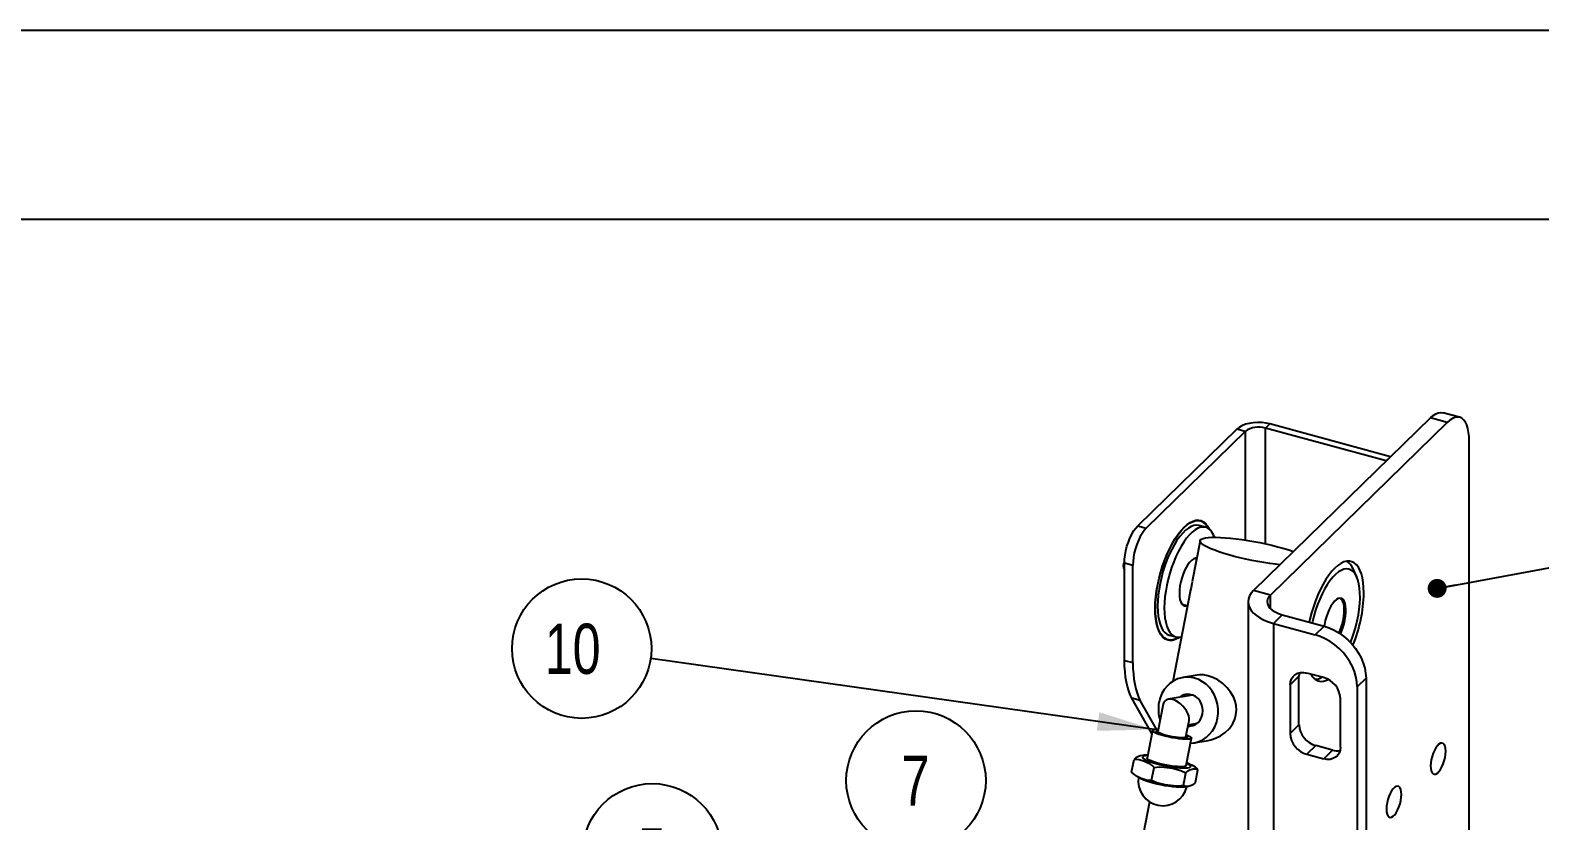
# Model space of a CAD drawing. Extents: x 0 to 8400, y -1608 to 5940.
# Drawn here: x 813 to 2407, y 5105 to 5940 of the extents above; entities that cross this region are included whole.
import ezdxf

# ---------------------------------------------------------------- set-up
doc = ezdxf.new("R2010")
doc.units = 0
doc.header["$LTSCALE"] = 20
doc.layers.get('0').update_dxf_attribs({"linetype": 'CONTINUOUS'})
doc.layers.add('FORMATO', color=7, linetype='CONTINUOUS')
doc.styles.add('SLDTEXTSTYLE1', font='TXT', dxfattribs={"width": 0.75})
doc.dimstyles.new('SLDDIMSTYLE0', dxfattribs={"dimtxt": 0.18, "dimasz": 60, "dimexe": 0, "dimexo": 0.0625, "dimgap": 0, "dimtad": 0, "dimtih": 1, "dimtoh": 1, "dimdec": 0, "dimrnd": 1e-09, "dimzin": 0, "dimdsep": 46, "dimtxsty": 'Standard', "dimsah": 1, "dimcen": 0.09, "dimadec": 0, "dimazin": 0, "dimtfac": 60, "dimtdec": 0, "dimtofl": 0, "dimtmove": 0, "dimatfit": 3, "dimfxl": 1, "dimtolj": 1, "dimtzin": 0, "dimarcsym": 0})
doc.dimstyles.new('SLDDIMSTYLE1', dxfattribs={"dimtxt": 0.18, "dimasz": 20, "dimexe": 0, "dimexo": 0.0625, "dimgap": 0, "dimtad": 0, "dimtih": 1, "dimtoh": 1, "dimdec": 0, "dimrnd": 1e-09, "dimzin": 0, "dimdsep": 46, "dimtxsty": 'Standard', "dimblk1": 'DOT', "dimblk2": 'DOT', "dimsah": 1, "dimcen": 0.09, "dimadec": 0, "dimazin": 0, "dimtfac": 20, "dimtdec": 0, "dimtofl": 0, "dimtmove": 0, "dimatfit": 3, "dimldrblk": 'DOT', "dimfxl": 1, "dimtolj": 1, "dimtzin": 0, "dimarcsym": 0})

# ---------------------------------------------------------------- blocks, each defined once
blk = doc.blocks.new('SW_NOTE_0_6')
at = {"layer": 'FORMATO', "color": 0}
blk.add_circle((-72.9, 10.3), 73.6, dxfattribs=at)
at = {"layer": 'FORMATO', "color": 0, "insert": (-112, 36.6), "char_height": 52.92, "attachment_point": 1, "style": 'SLDTEXTSTYLE1'}
blk.add_mtext('10', dxfattribs=at)
blk = doc.blocks.new('_DOT')
at = {"color": 0, "linetype": 'ByBlock'}
blk.add_line((-0.5, 0), (-1, 0), dxfattribs=at)
at = {"color": 0, "linetype": 'ByBlock', "const_width": 0.5}
blk.add_lwpolyline([(-0.25, 0, 1), (0.25, 0, 1)], format="xyb", close=True, dxfattribs=at)
blk = doc.blocks.new('SW_NOTE_0_11')
at = {"layer": 'FORMATO', "color": 0}
blk.add_circle((-5.3, 73.4), 73.6, dxfattribs=at)
at = {"layer": 'FORMATO', "color": 0, "insert": (-5.9, 99.7), "char_height": 52.9, "attachment_point": 2, "style": 'SLDTEXTSTYLE1'}
blk.add_mtext('5', dxfattribs=at)
blk = doc.blocks.new('SW_NOTE_0_18')
at = {"layer": 'FORMATO', "color": 0}
blk.add_circle((-42, 60.4), 73.6, dxfattribs=at)
at = {"layer": 'FORMATO', "color": 0, "insert": (-42.5, 86.7), "char_height": 52.9, "attachment_point": 2, "style": 'SLDTEXTSTYLE1'}
blk.add_mtext('7', dxfattribs=at)

msp = doc.modelspace()

# ---------------------------------------------------------------- linework, layer by layer
at = {"color": 7, "linetype": 'Continuous'}
for p, q in [((0, 5940), (8400, 5940)), ((8200, 5740), (400, 5740)), ((2321.9, 5531.3), (2304.2, 5536.1)), ((2086.6, 5518.8), (1982.1, 5416.7)), ((2095.4, 5516.4), (1990.9, 5414.3)), ((2095.4, 5516.4), (2086.6, 5518.8)), ((2291.1, 5530.7), (2104.4, 5348.5)), ((2117.1, 5519.8), (2121.7, 5524.4)), ((2244.4, 5485.2), (2117.1, 5519.8)), ((2249.1, 5489.7), (2121.7, 5524.4)), ((2308.8, 5525.9), (2122.1, 5343.7)), ((2308.8, 5525.9), (2291.1, 5530.7)), ((2332.1, 5025.8), (2332.1, 5505.9)), ((2249.1, 5489.7), (2244.4, 5485.2)), ((2048.1, 5421.9), (2045, 5422.8)), ((1982.1, 5416.7), (1990.9, 5414.3)), ((2053.9, 5415.2), (2046.8, 5417.1)), ((2047.8, 5401), (2039.5, 5358.1)), ((1976.9, 5374.9), (1968.1, 5377.4)), ((1968.1, 5274.7), (1968.1, 5377.4)), ((1976.9, 5272.3), (1976.9, 5374.9)), ((2044.1, 5381.6), (2041.9, 5382.2)), ((2213.3, 5362.8), (2209.4, 5371.3)), ((2037.4, 5347.1), (2019.1, 5252.5)), ((2122.1, 5343.7), (2104.4, 5348.5)), ((2028.8, 5333.9), (2034.5, 5332.4)), ((2098.6, 5336.5), (2098.6, 4848.1)), ((2134.6, 5322.9), (2125.3, 5313.7)), ((2125.3, 5313.7), (2169.5, 5301.7)), ((2134.6, 5322.9), (2178.8, 5310.8)), ((2169.5, 5301.7), (2178.8, 5310.8)), ((2010.9, 5297.3), (2014, 5296.5)), ((2015.3, 5301.3), (2022.4, 5299.4)), ((1968.1, 5274.7), (1976.9, 5272.3)), ((2178.4, 5256.5), (2160.7, 5261.3)), ((2044.8, 5259.1), (2029.6, 5256.6)), ((2152.3, 5258), (2143, 5248.9)), ((2143, 5248.9), (2143, 5197.5)), ((2152.3, 5206.6), (2152.3, 5258)), ((2223.1, 5256), (2213.7, 5246.9)), ((2213.7, 5246.9), (2213.7, 4353.4)), ((2223.1, 5256), (2223.1, 4350.9)), ((1984.7, 5232.4), (1975.9, 5234.8)), ((1996.9, 5197.5), (1975.9, 5234.8)), ((2001.9, 5201.9), (1984.7, 5232.4)), ((2009, 5228.6), (2003.4, 5199.5)), ((2040, 5238.1), (2014.2, 5233.6)), ((2196, 5183.1), (2196, 5234.5)), ((1997.5, 5200.6), (1991.9, 5171.6)), ((2032.9, 5193.8), (2036.2, 5211.1)), ((2035.4, 5206.8), (2045.1, 5208.5)), ((2143, 5197.5), (2152.3, 5206.6)), ((2033.1, 5163.6), (2038.7, 5192.6)), ((2041.3, 5187.6), (2056.5, 5190.1)), ((2170, 5184.7), (2160.7, 5175.6)), ((2187.7, 5179.9), (2170, 5184.7)), ((1975.6, 5156.6), (1978.3, 5170.2)), ((2160.7, 5175.6), (2178.4, 5170.7)), ((2178.4, 5170.7), (2187.7, 5179.9)), ((1996.7, 5148), (1999.3, 5161.6)), ((2030.4, 5142.5), (2033, 5156.1)), ((2043, 5145.6), (2045.6, 5159.2)), ((1994.5, 5125.4), (1906.1, 4669.2))]:
    msp.add_line(p, q, dxfattribs=at)
at = {"color": 8, "linetype": 'Continuous'}
for p, q in [((2095.4, 5516.4), (2095.4, 5401.7)), ((2117.1, 5397.7), (2117.1, 5519.8)), ((2122.1, 5329.3), (2122.1, 5343.7)), ((2125.3, 5313.7), (2125.3, 4874.1))]:
    msp.add_line(p, q, dxfattribs=at)
at = {"color": 7, "linetype": 'Continuous', "flags": 128}
for points in [[(2291.1, 5530.7), (2293.9, 5533.2), (2296.7, 5534.9), (2299.4, 5536), (2301.9, 5536.4), (2304.2, 5536.1)], [(2332.1, 5505.9), (2331.9, 5510.9), (2331.4, 5515.4), (2330.6, 5519.6), (2329.4, 5523.2), (2328, 5526.2), (2326.2, 5528.5), (2324.2, 5530.3), (2322, 5531.3), (2319.6, 5531.6), (2317, 5531.2), (2314.4, 5530.1), (2311.6, 5528.4), (2308.8, 5525.9)], [(2121.7, 5524.4), (2117.6, 5525.3), (2113.1, 5525.8), (2108.6, 5525.9), (2104.1, 5525.6), (2099.8, 5524.9), (2095.7, 5523.9), (2092.1, 5522.4), (2089.1, 5520.7), (2086.6, 5518.8)], [(2000.5, 5329.4), (2000.6, 5335.4), (2001.1, 5341.7), (2002, 5348.2), (2003.1, 5354.8), (2004.6, 5361.4), (2006.3, 5368.1), (2008.3, 5374.6), (2010.6, 5381), (2013.1, 5387.1), (2015.8, 5392.9), (2018.6, 5398.4), (2021.6, 5403.4), (2024.7, 5407.9), (2027.8, 5411.9), (2031, 5415.4), (2034.2, 5418.2), (2037.4, 5420.3), (2040.5, 5421.8), (2043.5, 5422.6), (2046.3, 5422.8), (2049, 5422.2), (2051.5, 5420.9), (2053.8, 5419), (2055.8, 5416.4), (2057.4, 5413.4)], [(2025.6, 5299.1), (2024.7, 5298.6), (2021.7, 5297.1), (2018.7, 5296.3), (2015.9, 5296.2), (2013.2, 5296.7), (2010.7, 5298), (2008.5, 5299.9), (2006.5, 5302.5), (2004.8, 5305.7), (2003.3, 5309.5), (2002.2, 5313.8), (2001.4, 5318.7), (2000.9, 5323.9), (2000.7, 5329.6), (2000.9, 5335.6), (2001.4, 5341.8), (2002.2, 5348.3), (2003.3, 5354.8), (2004.8, 5361.4), (2006.5, 5368), (2008.5, 5374.5), (2010.7, 5380.8), (2013.2, 5386.9), (2015.9, 5392.7), (2018.7, 5398.1), (2021.7, 5403.1), (2024.7, 5407.6), (2027.9, 5411.5), (2031, 5414.9), (2034.2, 5417.7), (2037.3, 5419.9), (2040.4, 5421.4), (2043.4, 5422.2), (2046.2, 5422.3), (2048.9, 5421.7), (2051.3, 5420.4), (2053.6, 5418.5), (2055.6, 5415.9), (2056.8, 5413.9)], [(1968.1, 5377.4), (1968.2, 5381.5), (1968.7, 5386), (1969.6, 5390.5), (1970.7, 5395.1), (1972.2, 5399.5), (1973.8, 5403.8), (1975.7, 5407.7), (1977.7, 5411.3), (1979.9, 5414.3), (1982.1, 5416.7)], [(1990.9, 5414.3), (1988.7, 5411.9), (1986.6, 5408.8), (1984.5, 5405.3), (1982.7, 5401.4), (1981, 5397.1), (1979.6, 5392.7), (1978.4, 5388.1), (1977.6, 5383.6), (1977.1, 5379.1), (1976.9, 5374.9)], [(2046.8, 5417.1), (2046.8, 5417.1), (2044.2, 5417.5), (2041.4, 5417.1), (2038.5, 5416.1), (2035.6, 5414.4), (2032.6, 5412), (2029.5, 5409.1), (2026.5, 5405.5), (2023.5, 5401.5), (2020.7, 5396.9), (2017.9, 5391.9), (2015.3, 5386.4), (2012.9, 5380.7), (2010.7, 5374.7), (2008.7, 5368.6), (2007, 5362.3), (2005.6, 5356), (2004.5, 5349.7), (2003.7, 5343.6), (2003.2, 5337.6), (2003, 5331.9)], [(2063.2, 5404.7), (2062.1, 5407.2), (2060.4, 5410.2), (2058.4, 5412.5), (2056.2, 5414.2), (2053.8, 5415.2), (2051.2, 5415.5), (2048.5, 5415.2), (2045.6, 5414.2), (2042.6, 5412.5), (2039.6, 5410.1), (2036.6, 5407.2), (2033.6, 5403.6), (2030.6, 5399.5), (2027.8, 5395), (2025, 5389.9), (2022.4, 5384.5), (2020, 5378.8), (2017.8, 5372.8), (2015.8, 5366.7), (2014.1, 5360.4), (2012.7, 5354.1), (2011.6, 5347.8), (2010.8, 5341.7), (2010.3, 5335.7), (2010.1, 5330)], [(2132.1, 5375.6), (2127.6, 5376.1), (2121.6, 5376.9), (2115.3, 5377.9), (2108.9, 5379), (2102.6, 5380.2), (2096.2, 5381.5), (2090, 5382.9), (2084, 5384.4), (2078.3, 5386), (2072.9, 5387.6), (2067.8, 5389.2), (2063.3, 5390.9), (2059.2, 5392.5), (2055.7, 5394.1), (2052.8, 5395.6), (2050.6, 5397), (2049, 5398.4), (2048.1, 5399.7), (2047.8, 5400.8), (2048.3, 5401.9), (2049.4, 5402.7), (2051.2, 5403.4), (2053.7, 5404), (2056.8, 5404.4), (2060.4, 5404.6), (2064.6, 5404.6), (2069.3, 5404.5), (2074.5, 5404.2), (2080, 5403.7), (2085.9, 5403.1), (2091.9, 5402.3), (2098.2, 5401.3), (2104.5, 5400.2), (2110.9, 5399), (2117.3, 5397.7), (2123.5, 5396.2), (2129.5, 5394.7), (2135.2, 5393.2), (2140.6, 5391.6), (2145.6, 5389.9), (2146.5, 5389.6)], [(2044.3, 5382.5), (2043, 5382.5), (2041.1, 5381.8), (2039.1, 5380.5), (2037.1, 5378.5), (2035.1, 5376), (2033.2, 5372.9), (2031.5, 5369.5), (2029.9, 5365.7), (2028.5, 5361.6), (2027.4, 5357.5), (2026.6, 5353.3), (2026.1, 5349.3), (2026, 5345.4)], [(2220.8, 5345.8), (2220.6, 5351.5), (2220.1, 5356.8), (2219.3, 5361.7), (2218.2, 5366), (2216.7, 5369.9), (2215, 5373.1), (2213, 5375.7), (2210.7, 5377.6), (2208.2, 5378.9), (2205.5, 5379.5), (2202.7, 5379.4), (2199.7, 5378.6), (2196.6, 5377.1), (2193.4, 5374.9), (2190.2, 5372.1), (2187, 5368.7), (2183.9, 5364.7), (2180.8, 5360.1), (2177.8, 5355.1), (2175, 5349.7), (2172.3, 5343.8), (2169.8, 5337.7), (2167.5, 5331.3), (2165.5, 5324.8), (2163.8, 5318.2), (2163.1, 5315.1)], [(2039.4, 5357.7), (2039, 5355.4), (2038.3, 5351.5), (2037.5, 5347.7), (2037.5, 5347.3)], [(2194, 5368), (2191, 5365.5), (2188, 5362.5), (2185, 5358.8), (2182.2, 5354.6), (2179.4, 5349.9), (2176.7, 5344.8), (2174.2, 5339.4), (2172, 5333.6), (2169.9, 5327.6), (2168.1, 5321.5), (2166.6, 5315.3), (2166.4, 5314.2)], [(2206.7, 5293.7), (2208.5, 5298.3), (2210.6, 5304.3), (2212.4, 5310.4), (2213.9, 5316.6), (2215.1, 5322.8), (2216, 5328.9), (2216.6, 5334.8), (2216.8, 5340.5), (2216.7, 5345.9), (2216.3, 5350.9), (2215.6, 5355.5), (2214.5, 5359.6), (2213.1, 5363.1), (2211.5, 5366.1), (2209.6, 5368.4), (2207.4, 5370), (2205, 5371), (2202.4, 5371.3), (2199.7, 5370.9), (2196.9, 5369.7), (2194, 5368)], [(2026, 5345.4), (2026.1, 5341.9), (2026.6, 5338.9), (2027.4, 5336.3), (2028.5, 5334.3), (2029.9, 5332.9), (2031.5, 5332.2), (2033.2, 5332.1), (2034.3, 5332.4)], [(2104.4, 5348.5), (2101.9, 5345.7), (2100.1, 5342.7), (2099, 5339.7), (2098.6, 5336.6), (2099, 5333.5), (2100.1, 5330.4), (2101.8, 5327.4), (2104.3, 5324.6), (2107.4, 5321.9), (2111.1, 5319.5), (2115.4, 5317.3), (2120.1, 5315.4), (2125.3, 5313.7)], [(2122.1, 5343.7), (2120.2, 5341.5), (2119.1, 5339.2), (2118.6, 5336.7), (2118.9, 5334.3), (2120, 5332), (2121.7, 5329.7), (2124.1, 5327.6), (2127.1, 5325.8), (2130.7, 5324.2), (2134.6, 5322.9)], [(2196, 5302.8), (2197.1, 5305.2), (2198.6, 5309), (2199.9, 5313.1), (2200.8, 5317.2), (2201.5, 5321.3), (2201.9, 5325.2), (2201.9, 5328.9), (2201.6, 5332.2), (2201, 5335), (2200, 5337.3), (2198.8, 5339), (2197.3, 5340), (2195.6, 5340.3), (2193.8, 5339.9), (2191.9, 5338.9)], [(2200.1, 5327.8), (2200, 5331.3), (2199.5, 5334.3), (2198.7, 5336.8), (2197.5, 5338.8), (2196.2, 5340), (2195.7, 5340.3)], [(2026.3, 5299.1), (2024.7, 5298.1), (2021.6, 5296.6), (2018.6, 5295.8), (2015.8, 5295.7), (2013.1, 5296.3), (2010.6, 5297.5), (2008.3, 5299.5), (2006.3, 5302.1), (2004.6, 5305.3), (2003.1, 5309.1), (2002, 5313.5), (2001.1, 5318.4), (2000.6, 5323.7), (2000.5, 5329.4)], [(2003, 5331.9), (2003.2, 5326.5), (2003.7, 5321.5), (2004.5, 5316.9), (2005.6, 5312.8), (2007, 5309.3), (2008.7, 5306.3), (2010.7, 5304), (2012.9, 5302.3), (2015.3, 5301.3)], [(2010.1, 5330), (2010.3, 5324.6), (2010.8, 5319.5), (2011.6, 5315), (2012.7, 5310.9), (2014.1, 5307.4), (2015.8, 5304.4), (2017.8, 5302.1), (2020, 5300.4), (2022.4, 5299.4), (2025, 5299.1), (2027.8, 5299.4), (2028.2, 5299.5)], [(2191.9, 5338.9), (2189.9, 5337.1), (2187.9, 5334.8), (2186, 5331.9), (2184.2, 5328.5), (2182.6, 5324.8), (2181.2, 5320.9), (2180.1, 5316.8), (2179.2, 5312.6), (2179, 5310.8)], [(2178.8, 5310.8), (2184.2, 5309.1), (2189.4, 5306.7), (2194.5, 5303.8), (2199.4, 5300.3), (2204, 5296.4), (2208.2, 5292.1), (2211.9, 5287.4), (2215.2, 5282.4), (2218, 5277.3), (2220.2, 5271.9), (2221.8, 5266.6), (2222.7, 5261.2), (2223.1, 5256)], [(2213.7, 5246.9), (2213.4, 5252.1), (2212.5, 5257.5), (2210.9, 5262.8), (2208.7, 5268.1), (2205.9, 5273.3), (2202.6, 5278.3), (2198.8, 5283), (2194.6, 5287.3), (2190.1, 5291.2), (2185.2, 5294.7), (2180.1, 5297.6), (2174.8, 5300), (2169.5, 5301.7)], [(1975.9, 5234.8), (1974.1, 5238.4), (1972.5, 5242.5), (1971.2, 5247), (1970.1, 5251.8), (1969.2, 5257.1), (1968.6, 5262.7), (1968.2, 5268.6), (1968.1, 5274.7)], [(1976.9, 5272.3), (1977, 5266.2), (1977.4, 5260.3), (1978, 5254.7), (1978.9, 5249.4), (1980, 5244.6), (1981.4, 5240.1), (1982.9, 5236), (1984.7, 5232.4)], [(2143, 5248.9), (2143.3, 5252.2), (2144.3, 5255.1), (2146, 5257.7), (2148.2, 5259.7), (2150.8, 5261.1), (2153.9, 5261.8), (2157.2, 5261.9), (2160.7, 5261.3)], [(2152.7, 5261.6), (2152.7, 5261.3), (2152.3, 5258)], [(2037.7, 5187.2), (2037.9, 5187.2), (2042.3, 5187.7), (2046.7, 5189), (2050.8, 5190.9), (2054.6, 5193.5), (2057.9, 5196.7), (2060.9, 5200.3), (2063.3, 5204.4), (2065.2, 5208.9), (2066.4, 5213.6), (2067, 5218.5), (2067, 5223.5), (2066.3, 5228.5), (2065, 5233.3), (2063.1, 5237.9), (2060.7, 5242.1), (2057.7, 5246), (2054.3, 5249.4), (2050.5, 5252.2), (2046.4, 5254.4), (2042, 5255.9), (2037.5, 5256.8), (2033, 5256.9), (2028.6, 5256.4), (2024.2, 5255.1), (2020.1, 5253.2), (2016.4, 5250.6), (2013, 5247.4), (2010, 5243.8), (2007.6, 5239.7), (2005.7, 5235.2), (2004.5, 5230.5), (2004.5, 5230.5)], [(2056.5, 5190.2), (2059.4, 5190.8), (2064.3, 5192.4), (2069.5, 5195), (2074.3, 5198.4), (2078.8, 5202.9), (2082.5, 5208.2), (2084.6, 5212.6), (2085.8, 5217.3), (2086.3, 5222.1), (2085.9, 5226.9), (2084.8, 5231.7), (2083, 5236.2), (2080.1, 5241.1), (2076.5, 5245.7), (2071.8, 5250.2), (2066.6, 5254), (2061.5, 5256.7), (2056.2, 5258.5), (2051.6, 5259.3), (2047.2, 5259.4), (2044.8, 5259.1)], [(2035.1, 5205.1), (2037.1, 5205.1), (2040.2, 5205.8), (2043.1, 5207.1), (2045.7, 5209.1), (2047.9, 5211.6), (2049.5, 5214.6), (2050.5, 5218), (2050.8, 5221.5), (2050.5, 5225), (2049.5, 5228.4), (2047.9, 5231.5), (2045.7, 5234.3), (2043.1, 5236.4), (2040.2, 5238), (2037.1, 5238.8), (2033.8, 5239), (2030.7, 5238.3), (2027.8, 5237), (2025.8, 5235.6)], [(2036.7, 5191.6), (2034.7, 5191.4), (2032.2, 5191.4), (2029.2, 5191.5), (2025.8, 5191.9), (2022.2, 5192.4), (2018.4, 5193), (2014.6, 5193.8), (2010.9, 5194.6), (2007.5, 5195.6), (2004.4, 5196.5), (2001.8, 5197.5), (1999.8, 5198.5), (1998.4, 5199.3), (1997.6, 5200.1), (1997.6, 5200.8), (1998.2, 5201.3), (1999.6, 5201.7), (2001.5, 5201.9), (2003.9, 5201.9)], [(2033.1, 5195), (2034, 5194.3), (2034.5, 5193.7), (2034.3, 5193.1), (2033.3, 5192.7), (2031.7, 5192.5), (2029.6, 5192.5), (2026.9, 5192.6), (2023.8, 5192.9), (2020.5, 5193.4), (2017.1, 5194), (2013.7, 5194.7), (2010.5, 5195.6), (2007.7, 5196.4), (2005.3, 5197.3), (2003.5, 5198.1), (2002.3, 5198.9), (2001.8, 5199.6), (2002, 5200.1), (2002.9, 5200.5), (2003.6, 5200.7)], [(2031.4, 5193), (2029.7, 5192.9), (2027.5, 5192.9), (2024.8, 5193.1), (2021.8, 5193.5), (2018.7, 5194), (2015.5, 5194.6), (2012.4, 5195.3), (2009.7, 5196.1), (2007.3, 5197), (2005.4, 5197.8), (2004.1, 5198.5), (2003.5, 5199.2), (2003.4, 5199.5)], [(2031.4, 5193), (2029.7, 5192.9), (2027.5, 5192.9), (2024.8, 5193.1), (2021.8, 5193.5), (2018.7, 5194), (2015.5, 5194.6), (2012.4, 5195.3), (2009.7, 5196.1), (2007.3, 5197), (2005.4, 5197.8), (2004.1, 5198.5), (2003.5, 5199.2), (2003.4, 5199.5)], [(2032.9, 5193.8), (2032.5, 5193.3), (2031.4, 5193)], [(2032.9, 5193.8), (2032.5, 5193.3), (2031.4, 5193)], [(2033.3, 5196.2), (2034.4, 5195.8), (2036.5, 5194.8), (2037.9, 5193.9), (2038.6, 5193.1), (2038.7, 5192.5), (2038, 5192), (2036.7, 5191.6)], [(2196, 5183.1), (2195.7, 5179.8), (2194.7, 5176.9), (2193.1, 5174.4), (2190.9, 5172.4), (2188.2, 5171), (2185.1, 5170.2), (2181.8, 5170.1), (2178.4, 5170.7)], [(2307.2, 5178.7), (2307, 5181.6), (2306.5, 5184), (2305.7, 5185.8), (2304.5, 5187), (2303.2, 5187.4), (2301.7, 5187.2), (2300.1, 5186.3), (2298.4, 5184.6), (2296.8, 5182.4), (2295.3, 5179.7), (2293.9, 5176.6), (2292.8, 5173.3), (2292, 5169.8), (2291.5, 5166.4), (2291.3, 5163.2), (2291.5, 5160.4), (2292, 5158), (2292.8, 5156.1), (2293.9, 5154.9), (2295.3, 5154.5), (2296.8, 5154.7), (2298.4, 5155.7), (2300.1, 5157.3), (2301.7, 5159.5), (2303.2, 5162.2), (2304.5, 5165.3), (2305.7, 5168.7), (2306.5, 5172.1), (2307, 5175.5), (2307.2, 5178.7)], [(1978.3, 5170.2), (1981, 5170.4), (1983.7, 5170), (1989.3, 5168.2), (1993.5, 5166.2), (1997.6, 5163.4), (1999.3, 5161.6)], [(2031.1, 5162.5), (2029.1, 5162.4), (2026.6, 5162.3), (2023.6, 5162.5), (2020.2, 5162.8), (2016.5, 5163.3), (2012.8, 5164), (2009, 5164.7), (2005.3, 5165.6), (2001.9, 5166.5), (1998.8, 5167.5), (1996.2, 5168.5), (1994.2, 5169.4), (1992.7, 5170.3), (1992, 5171.1), (1991.9, 5171.6)], [(1996.7, 5148), (1994, 5147.8), (1991.3, 5148.2), (1985.7, 5150), (1981.5, 5152), (1977.4, 5154.8), (1975.6, 5156.6)], [(1999.3, 5161.6), (2004.5, 5162.2), (2009.9, 5162), (2018.8, 5160.8), (2027.5, 5158.6), (2033, 5156.1)], [(2033.1, 5163.6), (2033.1, 5163.4), (2032.4, 5162.9), (2031.1, 5162.5)], [(2033, 5156.1), (2035.1, 5158), (2037.2, 5159.1), (2040.6, 5160.2), (2043.8, 5160.2), (2045.6, 5159.2)], [(2030.4, 5142.5), (2025.2, 5141.9), (2019.9, 5142.1), (2011, 5143.3), (2002.2, 5145.5), (1996.7, 5148)], [(2043, 5145.6), (2040.9, 5143.8), (2038.8, 5142.6), (2035.4, 5141.6), (2032.3, 5141.5), (2030.4, 5142.5)], [(2260.5, 5133.1), (2260.3, 5136), (2259.8, 5138.4), (2259, 5140.2), (2257.9, 5141.4), (2256.5, 5141.9), (2255, 5141.7), (2253.4, 5140.7), (2251.7, 5139.1), (2250.1, 5136.9), (2248.6, 5134.2), (2247.3, 5131.1), (2246.1, 5127.7), (2245.3, 5124.3), (2244.8, 5120.9), (2244.6, 5117.7), (2244.8, 5114.8), (2245.3, 5112.4), (2246.1, 5110.6), (2247.3, 5109.4), (2248.6, 5108.9), (2250.1, 5109.2), (2251.7, 5110.1), (2253.4, 5111.7), (2255, 5113.9), (2256.5, 5116.7), (2257.9, 5119.8), (2259, 5123.1), (2259.8, 5126.6), (2260.3, 5129.9), (2260.5, 5133.1)]]:
    msp.add_lwpolyline(points, dxfattribs=at)
at = {"color": 8, "linetype": 'Continuous', "flags": 128}
for points in [[(1992.4, 5174.1), (1992.3, 5174.1), (1990, 5173.9), (1988.3, 5173.6), (1987.3, 5173), (1987, 5172.4), (1987.4, 5171.6), (1988.4, 5170.7), (1990.1, 5169.7), (1992.5, 5168.6)], [(1992.5, 5168.6), (1995.3, 5167.6), (1998.7, 5166.5), (2002.4, 5165.4), (2006.4, 5164.5), (2010.6, 5163.6), (2014.8, 5162.8), (2018.9, 5162.1), (2022.9, 5161.6), (2026.6, 5161.3), (2029.9, 5161.1), (2032.7, 5161.1), (2035, 5161.3), (2036.7, 5161.6), (2037.7, 5162.2), (2038, 5162.8), (2037.7, 5163.6), (2036.6, 5164.5), (2034.9, 5165.5), (2033.6, 5166.1)], [(2032.8, 5141.3), (2032.8, 5141.3), (2031.1, 5141), (2028.8, 5140.8), (2026, 5140.8), (2022.7, 5140.9), (2019, 5141.3), (2015, 5141.8), (2010.8, 5142.4), (2006.6, 5143.2), (2002.5, 5144.1), (1998.5, 5145.1), (1994.7, 5146.2), (1991.4, 5147.2), (1988.5, 5148.3), (1986.2, 5149.3), (1984.5, 5150.3), (1983.9, 5150.8)]]:
    msp.add_lwpolyline(points, dxfattribs=at)
at = {"color": 7, "linetype": 'Continuous'}
for centre, radius, start, end in [((2109.7, 5496.3), 24.7, 72.696, 125.3989), ((1973.6, 5374.8), 7, 141.2347, 218.2969), ((2193.1, 5364.9), 17.5, 21.5909, 56.0172), ((2069.6, 5348.6), 151.2, 337.5097, 358.9418), ((2142.6, 5328.8), 57.6, 334.2844, 358.9831), ((2176.4, 5265.2), 12.7, 203.1208, 302.6694), ((2168.4, 5270.5), 15.8, 272.5482, 300.7806), ((2171.8, 5233.1), 24.3, 3.3916, 74.3338), ((2042.3, 5223.2), 38.5, 169.1727, 197.9967), ((2167.2, 5198.9), 24.3, 183.3916, 254.3338), ((2176.6, 5208.1), 24.3, 183.3916, 254.3338), ((1987.9, 5161.2), 13.1, 94.0848, 136.915), ((1990.8, 5144.4), 30.2, 86.8356, 97.3454), ((2022.7, 5133.9), 34.4, 60.3936, 71.3374), ((2192.3, 5195.8), 16.6, 253.723, 281.4798), ((2008.6, 5147.2), 26, 171.0798, 346.838), ((2031.1, 5266.2), 124.8, 248.8422, 271.518), ((2032.3, 5148), 17.5, 40.1922, 65.2426)]:
    msp.add_arc(centre, radius, start, end, dxfattribs=at)
msp.add_ellipse((2022.6, 5219.9), major_axis=(-11.9, 12.1), ratio=0.574792, start_param=3.520116, end_param=6.661708, dxfattribs=at)

# ---------------------------------------------------------------- block references
at = {"layer": 'FORMATO'}
for name, p in [('SW_NOTE_0_6', (1467.8, 5276.8)), ('SW_NOTE_0_11', (1474.7, 4997.6))]:
    msp.add_blockref(name, p, dxfattribs=at)
at = {"layer": 'FORMATO', "color": 7}
msp.add_blockref('SW_NOTE_0_18', (1789.9, 5087.4), dxfattribs=at)

# ---------------------------------------------------------------- leaders
at = {"color": 7, "linetype": 'Continuous'}
msp.add_leader([(2298.2, 5350.7), (2595.1, 5405.7)], dimstyle='SLDDIMSTYLE1', dxfattribs=at)
at = {"layer": 'FORMATO'}
msp.add_leader([(1999.6, 5201.7), (1467.8, 5276.8)], dimstyle='SLDDIMSTYLE0', dxfattribs=at)

doc.saveas('drawing.dxf')
